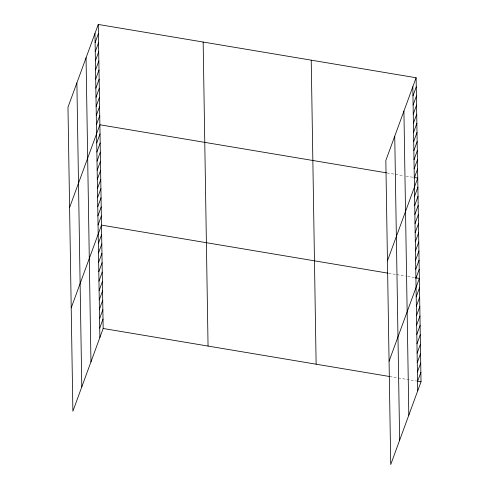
<?xml version="1.0" encoding="UTF-8"?>
<svg xmlns="http://www.w3.org/2000/svg" width="489" height="489" viewBox="0 0 489 489"><rect width="100%" height="100%" fill="white"/><g stroke="black" fill="none" stroke-linecap="round" stroke-linejoin="round"><path stroke-width="0.37" stroke-dasharray="2.44 1.83" d="M387.147 172.947L403.902 175.759M406.084 176.126L413.37 177.348M388.767 273.284L396.047 274.5M396.775 274.622L405.515 276.089M407.704 276.456L414.99 277.679M389.702 376.53L397.716 377.875M398.443 377.997L416.652 381.047"/><path stroke-width="0.73" d="M98.265 24.45L67.977 107.219L72.879 411.249L103.167 328.486L98.265 24.45L416.121 77.751L421.023 381.781L390.735 464.55L385.833 160.514L416.121 77.751M95.11 42.592L98.411 33.57M95.257 51.712L98.558 42.69M95.404 60.832L98.705 51.816M95.551 69.951L98.851 60.936M95.697 79.071L98.998 70.055M95.844 88.197L99.145 79.175M95.991 97.317L99.291 88.295M96.137 106.437L99.438 97.421M96.284 115.557L99.585 106.541M96.431 124.677L99.732 115.661M69.591 207.55L99.878 124.781L386.42 172.825M96.73 142.922L100.031 133.9M96.877 152.042L100.178 143.02M97.024 161.162L100.324 152.146M97.17 170.282L100.471 161.266M97.317 179.402L100.618 170.386M97.464 188.528L100.765 179.506M97.611 197.648L100.911 188.626M97.757 206.768L101.058 197.752M97.904 215.887L101.205 206.871M98.051 225.007L101.351 215.991M71.211 307.881L101.498 225.111L388.034 273.162M98.35 243.528L101.651 234.512M98.503 252.923L101.804 243.907M98.656 262.324L101.957 253.302M98.802 271.719L102.103 262.703M98.955 281.12L102.256 272.098M99.108 290.515L102.409 281.499M99.261 299.91L102.562 290.894M99.414 309.311L102.708 300.289M99.56 318.706L102.861 309.69M99.713 328.107L103.014 319.085M412.967 95.887L416.267 86.871M413.119 105.007L416.414 95.991M413.266 114.133L416.567 105.111M413.413 123.252L416.714 114.23M413.56 132.372L416.86 123.356M413.706 141.492L417.007 132.476M413.853 150.612L417.154 141.596M414 159.738L417.3 150.716M414.146 168.858L417.447 159.836M414.293 177.978L417.594 168.962M387.453 260.845L417.74 178.082L414.097 177.47M414.586 196.217L417.887 187.201M414.733 205.343L418.034 196.321M414.88 214.463L418.181 205.441M415.027 223.583L418.327 214.567M415.173 232.703L418.474 223.687M415.32 241.823L418.621 232.807M415.473 250.949L418.767 241.927M415.619 260.069L418.92 251.046M415.766 269.188L419.067 260.166M415.913 278.308L419.214 269.292M389.073 361.182L419.36 278.412L415.717 277.801M416.212 296.829L419.507 287.807M416.359 306.224L419.66 297.208M416.512 315.625L419.813 306.603M416.665 325.02L419.965 315.998M416.817 334.415L420.118 325.399M416.97 343.816L420.265 334.794M417.117 353.211L420.418 344.195M417.27 362.612L420.571 353.59M417.423 372.007L420.723 362.991M417.575 381.402L420.876 372.386M103.167 328.486L389.702 376.53M417.386 381.169L421.023 381.781M412.82 86.767L417.722 390.803M403.914 111.107L408.816 415.137M394.739 136.18L399.641 440.21M311.23 60.159L316.132 364.195M203.155 42.036L208.057 346.071M94.964 33.466L99.866 337.502M86.058 57.806L90.96 361.842M76.883 82.879L81.785 386.915"/></g></svg>
